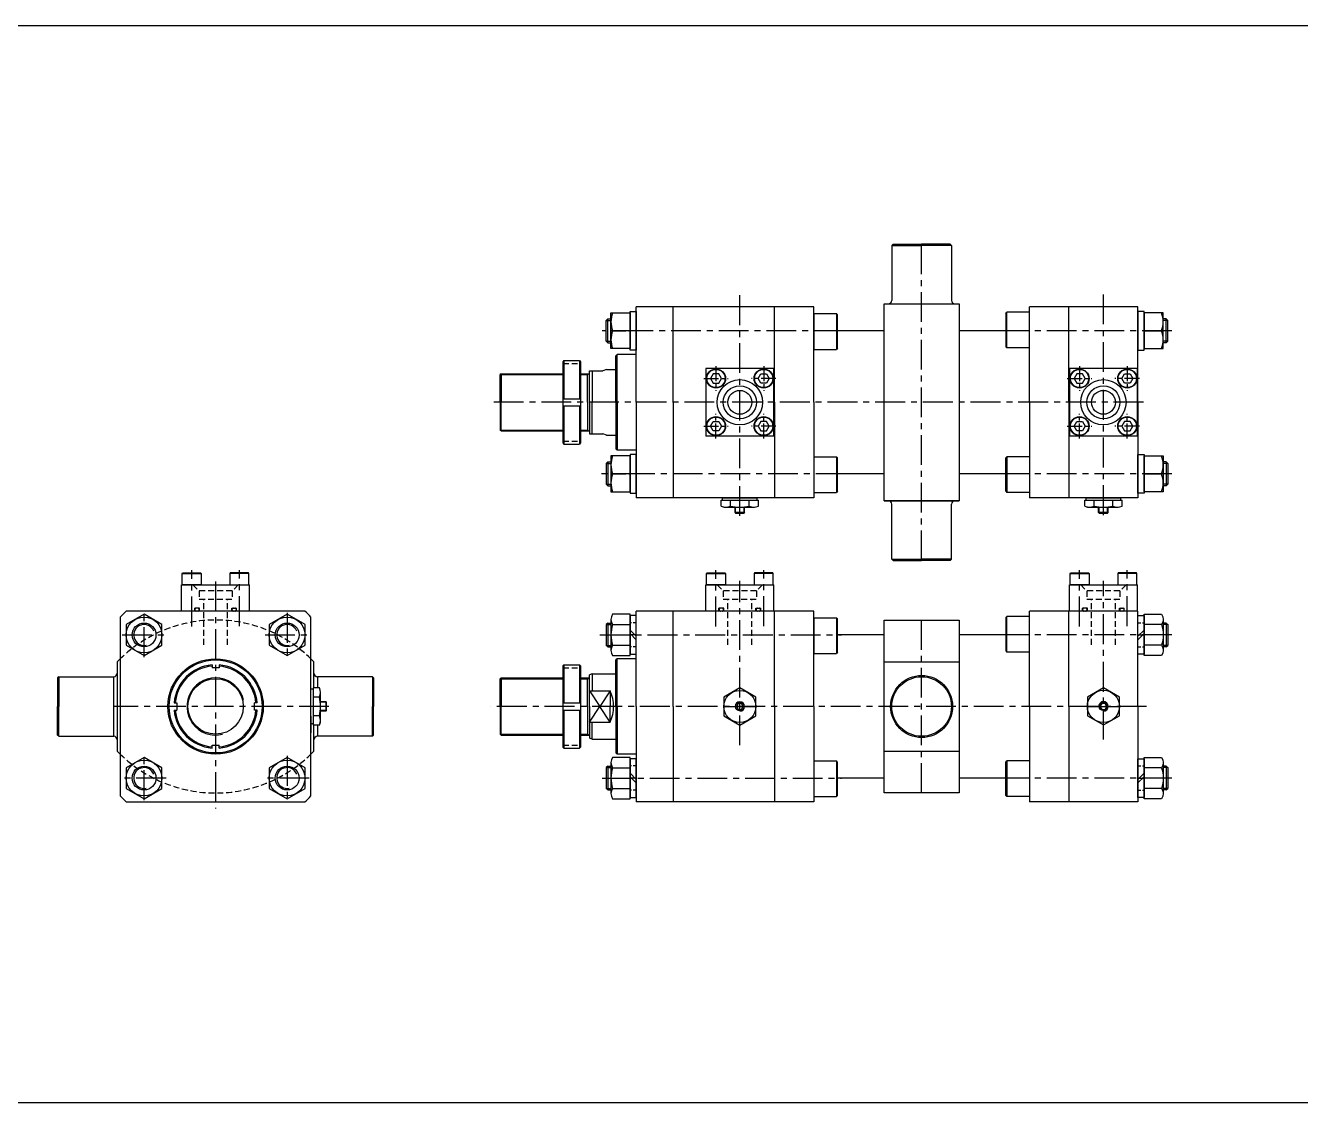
# Model space of a CAD drawing. Extents: x -819 to 9946, y 0 to 4813.
# Drawn here: x 3895 to 4964, y 2898 to 3801 of the extents above; entities that cross this region are included whole.
import ezdxf

# ---------------------------------------------------------------- set-up
doc = ezdxf.new("R2010")
doc.units = 0
doc.header["$LTSCALE"] = 10
doc.header["$MEASUREMENT"] = 0
for name, pattern in [('CENTER', [2, 1.25, -0.25, 0.25, -0.25]), ('CENTERX2', [4, 2.5, -0.5, 0.5, -0.5]), ('HIDDEN', [0.375, 0.25, -0.125]), ('HIDDENX2', [0.75, 0.5, -0.25])]:
    doc.linetypes.add(name, pattern=pattern)
doc.layers.get('0').update_dxf_attribs({"linetype": 'CONTINUOUS'})
doc.layers.get('DEFPOINTS').update_dxf_attribs({"linetype": 'CONTINUOUS'})
for name, color, linetype in [('BOM-UDEF', 3, 'CONTINUOUS'), ('CEN', 1, 'CENTERX2'), ('CENTER', 1, 'CENTER'), ('HID', 2, 'HIDDENX2'), ('HIDDEN', 2, 'HIDDEN'), ('ML', 7, 'CONTINUOUS')]:
    doc.layers.add(name, color=color, linetype=linetype)

msp = doc.modelspace()

# ---------------------------------------------------------------- linework, layer by layer
for p, q in [((0, 3801.37), (6326.829, 3801.37)), ((0, 2898.27), (6326.829, 2898.27))]:
    msp.add_line(p, q)
at = {"color": 7, "linetype": 'Continuous'}
for p, q in [((4478.263, 3398.376), (4478.263, 3403.394)), ((4478.263, 3403.394), (4484.601, 3403.394)), ((4479.263, 3403.394), (4479.263, 3405.394)), ((4479.263, 3405.394), (4508.44, 3405.394)), ((4484.601, 3403.394), (4509.44, 3403.394)), ((4486.057, 3398.376), (4486.057, 3403.394)), ((4501.646, 3398.376), (4501.646, 3403.394)), ((4508.44, 3403.394), (4508.44, 3405.394)), ((4509.44, 3398.376), (4509.44, 3403.394)), ((4783.263, 3398.376), (4783.263, 3403.394)), ((4783.263, 3403.394), (4789.601, 3403.394)), ((4784.263, 3403.394), (4784.263, 3405.394)), ((4784.263, 3405.394), (4813.44, 3405.394)), ((4789.601, 3403.394), (4814.44, 3403.394)), ((4791.057, 3398.376), (4791.057, 3403.394)), ((4806.646, 3398.376), (4806.646, 3403.394)), ((4813.44, 3403.394), (4813.44, 3405.394)), ((4814.44, 3398.376), (4814.44, 3403.394)), ((4481.438, 3397.394), (4506.264, 3397.394)), ((4489.851, 3397.649), (4489.851, 3397.651)), ((4489.851, 3392.894), (4489.851, 3397.394)), ((4489.851, 3392.894), (4490.351, 3392.394)), ((4497.851, 3392.894), (4489.851, 3392.894)), ((4490.351, 3392.394), (4497.351, 3392.394)), ((4497.851, 3392.894), (4497.351, 3392.394)), ((4497.851, 3392.894), (4497.851, 3397.394)), ((4786.438, 3397.394), (4811.264, 3397.394)), ((4794.851, 3397.649), (4794.851, 3397.651)), ((4794.851, 3392.894), (4794.851, 3397.394)), ((4794.851, 3392.894), (4795.351, 3392.394)), ((4802.851, 3392.894), (4794.851, 3392.894)), ((4795.351, 3392.394), (4802.351, 3392.394)), ((4802.851, 3392.894), (4802.351, 3392.394)), ((4802.851, 3392.894), (4802.851, 3397.394)), ((4134.102, 3215.749), (4134.102, 3244.926)), ((4136.102, 3244.926), (4134.102, 3244.926)), ((4141.12, 3245.926), (4136.102, 3245.926)), ((4136.102, 3221.087), (4136.102, 3245.926)), ((4142.102, 3217.924), (4142.102, 3242.75)), ((4141.12, 3238.132), (4136.102, 3238.132)), ((4146.602, 3234.337), (4142.102, 3234.337)), ((4146.602, 3234.337), (4147.102, 3233.837)), ((4146.602, 3234.337), (4146.602, 3226.337)), ((4147.102, 3226.837), (4147.102, 3233.837)), ((4141.12, 3222.543), (4136.102, 3222.543)), ((4136.102, 3214.749), (4136.102, 3221.087)), ((4141.847, 3226.337), (4141.845, 3226.337)), ((4146.602, 3226.337), (4142.102, 3226.337)), ((4146.602, 3226.337), (4147.102, 3226.837)), ((4136.102, 3215.749), (4134.102, 3215.749)), ((4141.12, 3214.749), (4136.102, 3214.749))]:
    msp.add_line(p, q, dxfattribs=at)
at = {"color": 1, "linetype": 'CENTER', "ltscale": 5}
for p, q in [((4480.351, 3230.337), (4507.351, 3230.337)), ((4785.351, 3230.417), (4812.351, 3230.417))]:
    msp.add_line(p, q, dxfattribs=at)
at = {"color": 7, "linetype": 'Continuous'}
for points in [[(4480.351, 3222.543), (4493.851, 3214.749), (4507.351, 3222.543), (4507.351, 3238.132), (4493.851, 3245.926), (4480.351, 3238.132)], [(4785.351, 3222.623), (4798.851, 3214.829), (4812.351, 3222.623), (4812.351, 3238.211), (4798.851, 3246.005), (4785.351, 3238.211)], [(4492.408, 3232.837), (4490.965, 3230.337), (4492.408, 3227.837), (4495.295, 3227.837), (4496.738, 3230.337), (4495.295, 3232.837)], [(4797.408, 3232.917), (4795.965, 3230.417), (4797.408, 3227.917), (4800.295, 3227.917), (4801.738, 3230.417), (4800.295, 3232.917)]]:
    msp.add_lwpolyline(points, close=True, dxfattribs=at)
for centre, radius in [((4493.851, 3230.337), 13.5), ((4798.851, 3230.417), 13.5), ((4493.851, 3230.337), 3.5), ((4798.851, 3230.417), 3.5)]:
    msp.add_circle(centre, radius, dxfattribs=at)
for centre, radius, start, end in [((4481.438, 3403.017), 5.623, 235.615753, 270), ((4482.16, 3405.614), 8.22, 241.700645, 298.299355), ((4493.844, 3428.741), 31.347, 255.617183, 270.014071), ((4493.859, 3428.741), 31.347, 269.985929, 284.382817), ((4505.543, 3405.614), 8.22, 241.700645, 298.299355), ((4786.438, 3403.017), 5.623, 235.615753, 270), ((4787.16, 3405.614), 8.22, 241.700645, 298.299355), ((4798.844, 3428.741), 31.347, 255.617183, 270.014071), ((4798.859, 3428.741), 31.347, 269.985929, 284.382817), ((4810.543, 3405.614), 8.22, 241.700645, 298.299355), ((4133.882, 3242.029), 8.22, 331.700645, 28.299355), ((4110.755, 3230.345), 31.347, 359.985929, 14.382817), ((4110.755, 3230.33), 31.347, 345.617183, 0.014071), ((4133.882, 3218.646), 8.22, 331.700645, 28.299355), ((4136.479, 3217.924), 5.623, 325.615753, 0)]:
    msp.add_arc(centre, radius, start, end, dxfattribs=at)
at = {"layer": 'BOM-UDEF', "color": 0}
for p, q in [((4614.851, 3567.894), (4677.851, 3567.894)), ((4614.851, 3402.894), (4614.851, 3567.894)), ((4677.851, 3567.894), (4677.851, 3402.894)), ((4677.851, 3402.894), (4614.851, 3402.894)), ((4614.851, 3402.894), (4677.851, 3402.894)), ((4614.851, 3302.837), (4677.851, 3302.837)), ((4614.851, 3157.837), (4614.851, 3302.837)), ((4677.851, 3302.837), (4677.851, 3157.837)), ((3971.602, 3267.837), (3974.102, 3270.345)), ((4136.602, 3267.837), (4134.102, 3270.345)), ((4614.851, 3267.837), (4677.851, 3267.837)), ((3968.602, 3205.337), (3968.602, 3255.337)), ((4139.602, 3255.337), (4139.602, 3245.926)), ((4139.602, 3214.749), (4139.602, 3205.337)), ((3974.102, 3190.329), (3971.602, 3192.837)), ((4136.602, 3192.837), (4134.102, 3190.329)), ((4614.851, 3192.837), (4677.851, 3192.837)), ((4677.851, 3157.837), (4614.851, 3157.837))]:
    msp.add_line(p, q, dxfattribs=at)
for radius in [26, 25]:
    msp.add_circle((4646.351, 3230.337), radius, dxfattribs=at)
at = {"layer": 'CEN'}
for p, q in [((4646.351, 3352.894), (4646.351, 3617.894)), ((4493.851, 3390.113), (4493.851, 3576.951)), ((4798.851, 3390.841), (4798.851, 3576.951)), ((4581.164, 3545.394), (4378.474, 3545.394)), ((4856.279, 3545.394), (4708.104, 3545.394)), ((4832.438, 3485.394), (4286.177, 3485.394)), ((4582.6, 3425.394), (4377.797, 3425.394)), ((4856.279, 3425.394), (4708.104, 3425.394)), ((4034.102, 3297.513), (4034.102, 3344.603)), ((4074.102, 3297.78), (4074.102, 3344.603)), ((4473.851, 3297.513), (4473.851, 3344.603)), ((4513.851, 3297.78), (4513.851, 3344.603)), ((4778.851, 3297.513), (4778.851, 3344.603)), ((4818.851, 3297.78), (4818.851, 3344.603)), ((4054.102, 3335.246), (4054.102, 3144.748)), ((4493.851, 3197.847), (4493.851, 3335.607)), ((4798.851, 3202.735), (4798.851, 3335.607)), ((3994.102, 3271.833), (3994.102, 3308.842)), ((4114.102, 3308.842), (4114.102, 3271.833)), ((4646.351, 3157.837), (4646.351, 3302.837)), ((3975.598, 3290.337), (4012.606, 3290.337)), ((4095.598, 3290.337), (4132.606, 3290.337)), ((4376.497, 3290.337), (4579.042, 3290.337)), ((4856.279, 3290.337), (4708.104, 3290.337)), ((4149.166, 3230.337), (3968.512, 3230.337)), ((4835.104, 3230.337), (4284.914, 3230.337)), ((4798.851, 3230.337), (4798.851, 3230.417)), ((4798.851, 3230.337), (4798.851, 3230.258)), ((3994.102, 3151.833), (3994.102, 3188.842)), ((4114.102, 3188.842), (4114.102, 3151.833)), ((4012.606, 3170.337), (3975.598, 3170.337)), ((4132.606, 3170.337), (4095.598, 3170.337)), ((4378.271, 3170.337), (4579.042, 3170.337)), ((4856.279, 3170.337), (4708.104, 3170.337))]:
    msp.add_line(p, q, dxfattribs=at)
at = {"layer": 'CENTER'}
for p, q in [((4385.661, 3545.394), (4401.841, 3545.394)), ((4849.041, 3545.394), (4832.861, 3545.394)), ((4473.851, 3515.706), (4473.851, 3495.082)), ((4513.851, 3515.706), (4513.851, 3495.082)), ((4778.851, 3515.706), (4778.851, 3495.082)), ((4818.851, 3515.706), (4818.851, 3495.082)), ((4463.54, 3505.394), (4484.163, 3505.394)), ((4524.163, 3505.394), (4503.54, 3505.394)), ((4768.54, 3505.394), (4789.163, 3505.394)), ((4829.163, 3505.394), (4808.54, 3505.394)), ((4463.54, 3465.394), (4484.163, 3465.394)), ((4473.851, 3455.082), (4473.851, 3475.706)), ((4524.163, 3465.394), (4503.54, 3465.394)), ((4513.851, 3455.082), (4513.851, 3475.706)), ((4768.54, 3465.394), (4789.163, 3465.394)), ((4778.851, 3455.082), (4778.851, 3475.706)), ((4829.163, 3465.394), (4808.54, 3465.394)), ((4818.851, 3455.082), (4818.851, 3475.706)), ((4385.661, 3425.394), (4401.841, 3425.394)), ((4849.041, 3425.394), (4832.861, 3425.394)), ((4385.661, 3290.337), (4401.841, 3290.337)), ((4406.941, 3290.337), (4401.661, 3290.337)), ((4827.761, 3290.337), (4833.041, 3290.337)), ((4849.041, 3290.337), (4832.861, 3290.337)), ((4385.661, 3170.337), (4401.841, 3170.337)), ((4406.941, 3170.337), (4401.661, 3170.337)), ((4827.761, 3170.337), (4833.041, 3170.337)), ((4849.041, 3170.337), (4832.861, 3170.337))]:
    msp.add_line(p, q, dxfattribs=at)
at = {"layer": 'DEFPOINTS', "color": 0, "linetype": 'ByBlock'}
for p in [(4385.751, 3277.837), (4367.851, 3203.837), (4385.767, 3182.837)]:
    msp.add_point(p, dxfattribs=at)
at = {"layer": 'HID'}
for p, q in [((4345.318, 3517.894), (4360.318, 3517.894)), ((4345.318, 3452.894), (4360.318, 3452.894)), ((4035.102, 3332.337), (4040.252, 3327.187)), ((4067.952, 3327.187), (4040.252, 3327.187)), ((4040.252, 3327.187), (4040.252, 3320.337)), ((4073.102, 3332.337), (4067.952, 3327.187)), ((4067.952, 3327.187), (4067.952, 3320.337)), ((4474.851, 3332.337), (4480.001, 3327.187)), ((4507.701, 3327.187), (4480.001, 3327.187)), ((4480.001, 3327.187), (4480.001, 3320.337)), ((4512.851, 3332.337), (4507.701, 3327.187)), ((4507.701, 3327.187), (4507.701, 3320.337)), ((4779.851, 3332.337), (4785.001, 3327.187)), ((4812.701, 3327.187), (4785.001, 3327.187)), ((4785.001, 3327.187), (4785.001, 3320.337)), ((4817.851, 3332.337), (4812.701, 3327.187)), ((4812.701, 3327.187), (4812.701, 3320.337)), ((4040.252, 3320.337), (4067.952, 3320.337)), ((4044.102, 3282.004), (4044.102, 3320.337)), ((4064.102, 3282.004), (4064.102, 3320.337)), ((4480.001, 3320.337), (4507.701, 3320.337)), ((4483.851, 3282.004), (4483.851, 3320.337)), ((4503.851, 3282.004), (4503.851, 3320.337)), ((4785.001, 3320.337), (4812.701, 3320.337)), ((4788.851, 3282.004), (4788.851, 3320.337)), ((4808.851, 3282.004), (4808.851, 3320.337)), ((4036.602, 3310.337), (4036.602, 3312.737)), ((4040.602, 3312.737), (4036.602, 3312.737)), ((4040.602, 3310.337), (4040.602, 3312.737)), ((4067.602, 3310.337), (4067.602, 3312.737)), ((4067.602, 3312.737), (4071.602, 3312.737)), ((4071.602, 3310.337), (4071.602, 3312.737)), ((4476.351, 3310.337), (4476.351, 3312.737)), ((4480.351, 3312.737), (4476.351, 3312.737)), ((4480.351, 3310.337), (4480.351, 3312.737)), ((4507.351, 3310.337), (4507.351, 3312.737)), ((4507.351, 3312.737), (4511.351, 3312.737)), ((4511.351, 3310.337), (4511.351, 3312.737)), ((4781.351, 3310.337), (4781.351, 3312.737)), ((4785.351, 3312.737), (4781.351, 3312.737)), ((4785.351, 3310.337), (4785.351, 3312.737)), ((4812.351, 3310.337), (4812.351, 3312.737)), ((4812.351, 3312.737), (4816.351, 3312.737)), ((4816.351, 3310.337), (4816.351, 3312.737)), ((4345.318, 3262.837), (4360.318, 3262.837)), ((4345.318, 3197.837), (4360.318, 3197.837))]:
    msp.add_line(p, q, dxfattribs=at)
for centre, radius, start, end in [((4037.832, 3311.537), 1.2, 90, 270), ((4039.173, 3311.537), 1.2, 270, 90), ((4069.031, 3311.537), 1.2, 90, 270), ((4070.371, 3311.537), 1.2, 270, 90), ((4477.582, 3311.537), 1.2, 90, 270), ((4478.922, 3311.537), 1.2, 270, 90), ((4508.781, 3311.537), 1.2, 90, 270), ((4510.121, 3311.537), 1.2, 270, 90), ((4782.582, 3311.537), 1.2, 90, 270), ((4783.922, 3311.537), 1.2, 270, 90), ((4813.781, 3311.537), 1.2, 90, 270), ((4815.121, 3311.537), 1.2, 270, 90), ((4054.102, 3188.105), 114.732, 45.791115, 134.208885), ((4054.102, 3272.569), 114.732, 225.791115, 314.208885)]:
    msp.add_arc(centre, radius, start, end, dxfattribs=at)
at = {"layer": 'HIDDEN'}
for p, q in [((4406.851, 3300.437), (4401.751, 3300.437)), ((4827.851, 3300.437), (4832.951, 3300.437)), ((4406.851, 3280.237), (4401.751, 3280.237)), ((4827.851, 3280.237), (4832.951, 3280.237)), ((4406.851, 3180.437), (4401.751, 3180.437)), ((4827.851, 3180.437), (4832.951, 3180.437)), ((4406.851, 3160.237), (4401.751, 3160.237)), ((4827.851, 3160.237), (4832.951, 3160.237))]:
    msp.add_line(p, q, dxfattribs=at)
at = {"layer": 'ML'}
for p, q in [((4621.351, 3616.894), (4622.351, 3617.894)), ((4621.351, 3616.894), (4621.351, 3570.894)), ((4621.351, 3616.894), (4646.351, 3616.894)), ((4622.351, 3617.894), (4646.351, 3617.894)), ((4670.351, 3617.894), (4646.351, 3617.894)), ((4671.351, 3616.894), (4646.351, 3616.894)), ((4671.351, 3616.894), (4670.351, 3617.894)), ((4671.351, 3616.894), (4671.351, 3570.894)), ((4401.751, 3529.194), (4401.751, 3561.594)), ((4401.751, 3561.594), (4406.851, 3561.594)), ((4406.851, 3485.394), (4406.851, 3565.394)), ((4555.851, 3565.394), (4406.851, 3565.394)), ((4406.851, 3561.594), (4406.851, 3529.194)), ((4437.851, 3485.394), (4437.851, 3565.394)), ((4522.851, 3485.394), (4522.851, 3565.394)), ((4555.851, 3485.394), (4555.851, 3565.394)), ((4736.851, 3485.394), (4736.851, 3565.394)), ((4827.851, 3565.394), (4736.851, 3565.394)), ((4827.851, 3565.394), (4736.851, 3565.394)), ((4769.851, 3485.394), (4769.851, 3565.394)), ((4827.851, 3485.394), (4827.851, 3565.394)), ((4827.851, 3561.594), (4827.851, 3529.194)), ((4832.951, 3561.594), (4827.851, 3561.594)), ((4832.951, 3529.194), (4832.951, 3561.594)), ((4383.101, 3555.394), (4381.851, 3554.144)), ((4381.851, 3536.644), (4381.851, 3554.144)), ((4383.101, 3555.394), (4385.751, 3555.394)), ((4383.101, 3535.394), (4383.101, 3555.394)), ((4385.751, 3530.394), (4385.751, 3560.394)), ((4385.751, 3560.394), (4401.751, 3560.394)), ((4401.751, 3560.394), (4401.751, 3530.394)), ((4555.851, 3559.812), (4555.851, 3529.812)), ((4555.851, 3559.812), (4574.851, 3559.812)), ((4574.851, 3559.812), (4574.851, 3529.812)), ((4575.851, 3558.812), (4574.851, 3559.812)), ((4575.851, 3530.812), (4575.851, 3558.812)), ((4716.851, 3559.976), (4717.851, 3560.976)), ((4716.851, 3559.976), (4716.851, 3531.976)), ((4736.851, 3560.976), (4717.851, 3560.976)), ((4717.851, 3530.976), (4717.851, 3560.976)), ((4832.951, 3560.394), (4832.951, 3530.394)), ((4848.951, 3560.394), (4832.951, 3560.394)), ((4848.951, 3530.394), (4848.951, 3560.394)), ((4851.601, 3555.394), (4848.951, 3555.394)), ((4851.601, 3535.394), (4851.601, 3555.394)), ((4851.601, 3555.394), (4852.851, 3554.144)), ((4852.851, 3536.644), (4852.851, 3554.144)), ((4401.751, 3545.394), (4387.091, 3545.394)), ((4614.851, 3545.394), (4575.851, 3545.394)), ((4716.851, 3545.394), (4677.851, 3545.394)), ((4832.951, 3545.394), (4847.612, 3545.394)), ((4383.101, 3535.394), (4381.851, 3536.644)), ((4383.101, 3535.394), (4385.751, 3535.394)), ((4401.751, 3530.394), (4385.751, 3530.394)), ((4555.851, 3529.812), (4574.851, 3529.812)), ((4575.851, 3530.812), (4574.851, 3529.812)), ((4716.851, 3531.976), (4717.851, 3530.976)), ((4736.851, 3530.976), (4717.851, 3530.976)), ((4832.951, 3530.394), (4848.951, 3530.394)), ((4851.601, 3535.394), (4848.951, 3535.394)), ((4851.601, 3535.394), (4852.851, 3536.644)), ((4346.318, 3520.394), (4345.318, 3519.394)), ((4345.318, 3519.394), (4345.318, 3451.394)), ((4346.318, 3520.394), (4346.318, 3488.394)), ((4346.318, 3520.394), (4359.318, 3520.394)), ((4359.318, 3520.394), (4359.318, 3488.394)), ((4359.318, 3520.394), (4360.318, 3519.394)), ((4360.318, 3519.394), (4360.318, 3451.394)), ((4390.851, 3525.394), (4389.851, 3524.394)), ((4389.851, 3485.394), (4389.851, 3524.394)), ((4389.851, 3485.394), (4389.851, 3524.394)), ((4390.851, 3485.394), (4390.851, 3525.394)), ((4406.851, 3525.394), (4390.851, 3525.394)), ((4390.851, 3485.394), (4390.851, 3525.394)), ((4406.851, 3529.194), (4401.751, 3529.194)), ((4827.851, 3529.194), (4832.951, 3529.194)), ((4293.601, 3509.394), (4292.851, 3508.644)), ((4292.851, 3485.394), (4292.851, 3508.644)), ((4293.601, 3509.394), (4293.601, 3485.394)), ((4293.601, 3509.394), (4345.318, 3509.394)), ((4360.318, 3509.394), (4367.851, 3509.394)), ((4366.163, 3485.394), (4366.163, 3509.394)), ((4367.851, 3485.394), (4367.851, 3511.894)), ((4367.851, 3511.894), (4378.953, 3511.894)), ((4369.851, 3511.894), (4369.851, 3485.394)), ((4381.955, 3512.894), (4378.953, 3511.894)), ((4381.955, 3512.894), (4389.851, 3512.894)), ((4522.351, 3513.894), (4465.351, 3513.894)), ((4465.351, 3513.894), (4465.351, 3456.894)), ((4522.351, 3456.894), (4522.351, 3513.894)), ((4827.351, 3513.894), (4770.351, 3513.894)), ((4770.351, 3513.894), (4770.351, 3456.894)), ((4827.351, 3456.894), (4827.351, 3513.894)), ((4345.318, 3488.394), (4360.318, 3488.394)), ((4292.851, 3485.394), (4292.851, 3462.144)), ((4293.601, 3461.394), (4293.601, 3485.394)), ((4345.318, 3482.394), (4360.318, 3482.394)), ((4346.318, 3482.394), (4346.318, 3450.394)), ((4359.318, 3482.394), (4359.318, 3450.394)), ((4366.163, 3485.394), (4366.163, 3461.394)), ((4367.851, 3485.394), (4367.851, 3458.894)), ((4369.851, 3458.894), (4369.851, 3485.394)), ((4389.851, 3485.394), (4389.851, 3446.394)), ((4389.851, 3485.394), (4389.851, 3446.394)), ((4390.851, 3485.394), (4390.851, 3445.394)), ((4390.851, 3485.394), (4390.851, 3445.394)), ((4406.851, 3485.394), (4406.851, 3405.394)), ((4437.851, 3485.394), (4437.851, 3405.394)), ((4522.851, 3485.394), (4522.851, 3405.394)), ((4555.851, 3485.394), (4555.851, 3405.394)), ((4736.851, 3485.394), (4736.851, 3405.394)), ((4769.851, 3485.394), (4769.851, 3405.394)), ((4827.851, 3485.394), (4827.851, 3405.394)), ((4293.601, 3461.394), (4292.851, 3462.144)), ((4293.601, 3461.394), (4345.318, 3461.394)), ((4360.318, 3461.394), (4367.851, 3461.394)), ((4367.851, 3458.894), (4378.953, 3458.894)), ((4381.955, 3457.894), (4378.953, 3458.894)), ((4381.955, 3457.894), (4389.851, 3457.894)), ((4381.955, 3457.894), (4389.851, 3457.894)), ((4522.351, 3456.894), (4465.351, 3456.894)), ((4827.351, 3456.894), (4770.351, 3456.894)), ((4345.318, 3451.394), (4346.318, 3450.394)), ((4346.318, 3450.394), (4359.318, 3450.394)), ((4360.318, 3451.394), (4359.318, 3450.394)), ((4390.851, 3445.394), (4389.851, 3446.394)), ((4406.851, 3445.394), (4390.851, 3445.394)), ((4383.101, 3435.394), (4381.851, 3434.144)), ((4381.851, 3434.144), (4381.851, 3416.644)), ((4383.101, 3435.394), (4385.751, 3435.394)), ((4383.101, 3435.394), (4383.101, 3415.394)), ((4385.751, 3440.394), (4385.751, 3410.394)), ((4401.751, 3440.394), (4385.751, 3440.394)), ((4401.751, 3441.594), (4401.751, 3409.194)), ((4406.851, 3441.594), (4401.751, 3441.594)), ((4401.751, 3410.394), (4401.751, 3440.394)), ((4406.851, 3409.194), (4406.851, 3441.594)), ((4555.851, 3439.812), (4555.851, 3409.812)), ((4555.851, 3439.812), (4574.851, 3439.812)), ((4574.851, 3439.812), (4574.851, 3409.812)), ((4575.851, 3438.812), (4574.851, 3439.812)), ((4575.851, 3410.812), (4575.851, 3438.812)), ((4716.851, 3438.812), (4717.851, 3439.812)), ((4716.851, 3410.812), (4716.851, 3438.812)), ((4736.851, 3439.812), (4717.851, 3439.812)), ((4717.851, 3439.812), (4717.851, 3409.812)), ((4827.851, 3441.594), (4832.951, 3441.594)), ((4827.851, 3409.194), (4827.851, 3441.594)), ((4832.951, 3441.594), (4832.951, 3409.194)), ((4832.951, 3440.394), (4848.951, 3440.394)), ((4832.951, 3410.394), (4832.951, 3440.394)), ((4848.951, 3440.394), (4848.951, 3410.394)), ((4851.601, 3435.394), (4848.951, 3435.394)), ((4851.601, 3435.394), (4852.851, 3434.144)), ((4851.601, 3435.394), (4851.601, 3415.394)), ((4852.851, 3434.144), (4852.851, 3416.644)), ((4401.751, 3425.394), (4387.091, 3425.394)), ((4614.851, 3425.394), (4575.851, 3425.394)), ((4716.851, 3425.394), (4677.851, 3425.394)), ((4832.951, 3425.394), (4847.612, 3425.394)), ((4383.101, 3415.394), (4381.851, 3416.644)), ((4383.101, 3415.394), (4385.751, 3415.394)), ((4851.601, 3415.394), (4848.951, 3415.394)), ((4851.601, 3415.394), (4852.851, 3416.644)), ((4385.751, 3410.394), (4401.751, 3410.394)), ((4401.751, 3409.194), (4406.851, 3409.194)), ((4555.851, 3405.394), (4406.851, 3405.394)), ((4555.851, 3409.812), (4574.851, 3409.812)), ((4575.851, 3410.812), (4574.851, 3409.812)), ((4716.851, 3410.812), (4717.851, 3409.812)), ((4736.851, 3409.812), (4717.851, 3409.812)), ((4827.851, 3405.394), (4736.851, 3405.394)), ((4832.951, 3409.194), (4827.851, 3409.194)), ((4848.951, 3410.394), (4832.951, 3410.394)), ((4621.351, 3353.894), (4621.351, 3399.894)), ((4671.351, 3353.894), (4671.351, 3399.894)), ((4621.351, 3353.894), (4622.351, 3352.894)), ((4621.351, 3353.894), (4646.351, 3353.894)), ((4622.351, 3352.894), (4646.351, 3352.894)), ((4671.351, 3353.894), (4646.351, 3353.894)), ((4670.351, 3352.894), (4646.351, 3352.894)), ((4671.351, 3353.894), (4670.351, 3352.894)), ((4026.102, 3341.737), (4026.448, 3342.337)), ((4026.102, 3341.737), (4042.102, 3341.737)), ((4026.102, 3332.337), (4026.102, 3341.737)), ((4026.448, 3342.337), (4041.756, 3342.337)), ((4041.756, 3342.337), (4042.102, 3341.737)), ((4042.102, 3341.737), (4042.102, 3332.337)), ((4066.448, 3342.337), (4066.102, 3341.737)), ((4082.102, 3341.737), (4066.102, 3341.737)), ((4066.102, 3341.737), (4066.102, 3332.337)), ((4081.756, 3342.337), (4066.448, 3342.337)), ((4082.102, 3341.737), (4081.756, 3342.337)), ((4082.102, 3332.337), (4082.102, 3341.737)), ((4465.851, 3341.737), (4466.198, 3342.337)), ((4465.851, 3341.737), (4481.851, 3341.737)), ((4465.851, 3332.337), (4465.851, 3341.737)), ((4466.198, 3342.337), (4481.505, 3342.337)), ((4481.505, 3342.337), (4481.851, 3341.737)), ((4481.851, 3341.737), (4481.851, 3332.337)), ((4506.198, 3342.337), (4505.851, 3341.737)), ((4521.851, 3341.737), (4505.851, 3341.737)), ((4505.851, 3341.737), (4505.851, 3332.337)), ((4521.505, 3342.337), (4506.198, 3342.337)), ((4521.851, 3341.737), (4521.505, 3342.337)), ((4521.851, 3332.337), (4521.851, 3341.737)), ((4770.851, 3341.737), (4771.198, 3342.337)), ((4770.851, 3341.737), (4786.851, 3341.737)), ((4770.851, 3332.337), (4770.851, 3341.737)), ((4771.198, 3342.337), (4786.505, 3342.337)), ((4786.505, 3342.337), (4786.851, 3341.737)), ((4786.851, 3341.737), (4786.851, 3332.337)), ((4811.198, 3342.337), (4810.851, 3341.737)), ((4826.851, 3341.737), (4810.851, 3341.737)), ((4810.851, 3341.737), (4810.851, 3332.337)), ((4826.505, 3342.337), (4811.198, 3342.337)), ((4826.851, 3341.737), (4826.505, 3342.337)), ((4826.851, 3332.337), (4826.851, 3341.737)), ((4025.602, 3332.337), (4082.602, 3332.337)), ((4025.602, 3310.337), (4025.602, 3332.337)), ((4042.102, 3332.337), (4026.102, 3332.337)), ((4082.602, 3310.337), (4082.602, 3332.337)), ((4465.351, 3332.337), (4522.351, 3332.337)), ((4465.351, 3310.337), (4465.351, 3332.337)), ((4481.851, 3332.337), (4465.851, 3332.337)), ((4522.351, 3310.337), (4522.351, 3332.337)), ((4770.351, 3332.337), (4827.351, 3332.337)), ((4770.351, 3310.337), (4770.351, 3332.337)), ((4786.851, 3332.337), (4770.851, 3332.337)), ((4827.351, 3310.337), (4827.351, 3332.337)), ((3974.102, 3305.306), (3974.102, 3155.369)), ((4129.071, 3310.337), (3979.133, 3310.337)), ((4134.102, 3155.369), (4134.102, 3305.306)), ((4406.851, 3230.337), (4406.851, 3310.337)), ((4555.851, 3310.337), (4406.851, 3310.337)), ((4437.851, 3230.337), (4437.851, 3310.337)), ((4522.851, 3230.337), (4522.851, 3310.337)), ((4555.851, 3230.337), (4555.851, 3310.337)), ((4716.851, 3304.919), (4717.851, 3305.919)), ((4716.851, 3304.919), (4716.851, 3276.919)), ((4736.851, 3305.919), (4717.851, 3305.919)), ((4717.851, 3275.919), (4717.851, 3305.919)), ((4827.851, 3310.337), (4736.851, 3310.337)), ((4736.851, 3230.337), (4736.851, 3310.337)), ((4827.851, 3310.337), (4736.851, 3310.337)), ((4769.851, 3230.337), (4769.851, 3310.337)), ((4827.851, 3230.337), (4827.851, 3310.337)), ((4383.101, 3300.337), (4381.851, 3299.087)), ((4381.851, 3299.087), (4381.851, 3281.587)), ((4383.101, 3300.337), (4383.101, 3280.337)), ((4383.101, 3300.337), (4385.751, 3300.337)), ((4385.751, 3303.328), (4385.751, 3277.347)), ((4387.091, 3298.998), (4401.751, 3298.998)), ((4406.851, 3289.23), (4401.751, 3294.33)), ((4555.851, 3304.755), (4574.851, 3304.755)), ((4555.851, 3304.755), (4555.851, 3274.755)), ((4574.851, 3304.755), (4574.851, 3274.755)), ((4575.851, 3303.755), (4574.851, 3304.755)), ((4575.851, 3275.755), (4575.851, 3303.755)), ((4827.851, 3289.23), (4832.951, 3294.33)), ((4847.612, 3298.998), (4832.951, 3298.998)), ((4848.951, 3303.328), (4848.951, 3277.347)), ((4851.601, 3300.337), (4848.951, 3300.337)), ((4851.601, 3300.337), (4851.601, 3280.337)), ((4851.601, 3300.337), (4852.851, 3299.087)), ((4852.851, 3299.087), (4852.851, 3281.587)), ((4406.851, 3286.345), (4401.751, 3291.445)), ((4614.851, 3290.337), (4575.851, 3290.337)), ((4716.851, 3290.337), (4677.851, 3290.337)), ((4827.851, 3286.345), (4832.951, 3291.445)), ((4383.101, 3280.337), (4381.851, 3281.587)), ((4383.101, 3280.337), (4385.751, 3280.337)), ((4387.091, 3281.677), (4401.751, 3281.677)), ((4555.851, 3274.755), (4574.851, 3274.755)), ((4575.851, 3275.755), (4574.851, 3274.755)), ((4716.851, 3276.919), (4717.851, 3275.919)), ((4736.851, 3275.919), (4717.851, 3275.919)), ((4847.612, 3281.677), (4832.951, 3281.677)), ((4851.601, 3280.337), (4848.951, 3280.337)), ((4851.601, 3280.337), (4852.851, 3281.587)), ((3971.602, 3267.837), (3971.602, 3192.837)), ((4051.102, 3265.208), (4051.102, 3262.837)), ((4057.102, 3262.837), (4051.102, 3262.837)), ((4057.102, 3265.208), (4057.102, 3262.837)), ((4136.602, 3245.926), (4136.602, 3267.837)), ((4346.318, 3265.337), (4345.318, 3264.337)), ((4345.318, 3264.337), (4345.318, 3196.337)), ((4346.318, 3265.337), (4359.318, 3265.337)), ((4346.318, 3265.337), (4346.318, 3233.337)), ((4359.318, 3265.337), (4360.318, 3264.337)), ((4359.318, 3265.337), (4359.318, 3233.337)), ((4360.318, 3264.337), (4360.318, 3196.337)), ((4390.851, 3270.337), (4389.851, 3269.337)), ((4389.851, 3230.337), (4389.851, 3269.337)), ((4406.851, 3270.337), (4390.851, 3270.337)), ((4390.851, 3230.337), (4390.851, 3270.337)), ((3922.602, 3255.337), (3921.602, 3254.337)), ((3921.602, 3254.337), (3921.602, 3230.337)), ((3922.602, 3255.337), (3968.602, 3255.337)), ((3922.602, 3255.337), (3922.602, 3230.337)), ((4185.602, 3255.337), (4139.602, 3255.337)), ((4185.602, 3255.337), (4186.602, 3254.337)), ((4185.602, 3255.337), (4185.602, 3230.337)), ((4186.602, 3254.337), (4186.602, 3230.337)), ((4293.601, 3254.337), (4292.851, 3253.587)), ((4292.851, 3230.337), (4292.851, 3253.587)), ((4293.601, 3254.337), (4345.318, 3254.337)), ((4293.601, 3254.337), (4293.601, 3230.337)), ((4360.318, 3254.337), (4367.851, 3254.337)), ((4366.163, 3230.337), (4366.163, 3254.337)), ((4369.851, 3257.837), (4367.851, 3256.837)), ((4367.851, 3230.337), (4367.851, 3256.837)), ((4369.851, 3257.837), (4369.851, 3243.465)), ((4369.851, 3257.837), (4389.851, 3257.837)), ((4367.851, 3243.465), (4384.953, 3243.465)), ((4384.953, 3243.465), (4384.953, 3230.337)), ((3921.602, 3206.337), (3921.602, 3230.337)), ((3922.602, 3205.337), (3922.602, 3230.337)), ((4019.231, 3233.337), (4021.602, 3233.337)), ((4021.602, 3233.337), (4021.602, 3227.337)), ((4088.973, 3233.337), (4086.602, 3233.337)), ((4086.602, 3227.337), (4086.602, 3233.337)), ((4185.602, 3205.337), (4185.602, 3230.337)), ((4186.602, 3206.337), (4186.602, 3230.337)), ((4292.851, 3230.337), (4292.851, 3207.087)), ((4293.601, 3206.337), (4293.601, 3230.337)), ((4345.318, 3233.337), (4360.318, 3233.337)), ((4366.163, 3230.337), (4366.163, 3206.337)), ((4367.851, 3230.337), (4367.851, 3203.837)), ((4384.953, 3217.21), (4384.953, 3230.337)), ((4389.851, 3230.337), (4389.851, 3191.337)), ((4390.851, 3230.337), (4390.851, 3190.337)), ((4406.851, 3230.337), (4406.851, 3150.337)), ((4437.851, 3230.337), (4437.851, 3150.337)), ((4522.851, 3230.337), (4522.851, 3150.337)), ((4555.851, 3230.337), (4555.851, 3150.337)), ((4736.851, 3230.337), (4736.851, 3150.337)), ((4769.851, 3230.337), (4769.851, 3150.337)), ((4827.851, 3230.337), (4827.851, 3150.337)), ((4019.231, 3227.337), (4021.602, 3227.337)), ((4088.973, 3227.337), (4086.602, 3227.337)), ((4134.104, 3222.288), (4134.1, 3208.337)), ((4345.318, 3227.337), (4360.318, 3227.337)), ((4346.318, 3227.337), (4346.318, 3195.337)), ((4359.318, 3227.337), (4359.318, 3195.337)), ((4136.602, 3192.837), (4136.602, 3214.749)), ((4367.851, 3217.21), (4384.953, 3217.21)), ((4369.851, 3202.837), (4369.851, 3217.21)), ((3922.602, 3205.337), (3921.602, 3206.337)), ((3922.602, 3205.337), (3968.602, 3205.337)), ((4185.602, 3205.337), (4139.602, 3205.337)), ((4185.602, 3205.337), (4186.602, 3206.337)), ((4293.601, 3206.337), (4292.851, 3207.087)), ((4293.601, 3206.337), (4345.318, 3206.337)), ((4360.318, 3206.337), (4367.851, 3206.337)), ((4369.851, 3202.837), (4367.851, 3203.837)), ((4369.851, 3202.837), (4389.851, 3202.837)), ((4051.102, 3195.466), (4051.102, 3197.837)), ((4051.102, 3197.837), (4057.102, 3197.837)), ((4057.102, 3195.466), (4057.102, 3197.837)), ((4345.318, 3196.337), (4346.318, 3195.337)), ((4346.318, 3195.337), (4359.318, 3195.337)), ((4360.318, 3196.337), (4359.318, 3195.337)), ((4390.851, 3190.337), (4389.851, 3191.337)), ((4406.851, 3190.337), (4390.851, 3190.337)), ((4383.101, 3180.337), (4381.851, 3179.087)), ((4381.851, 3179.087), (4381.851, 3161.587)), ((4383.101, 3180.337), (4385.751, 3180.337)), ((4383.101, 3180.337), (4383.101, 3160.337)), ((4385.751, 3183.328), (4385.751, 3157.347)), ((4387.091, 3178.998), (4401.751, 3178.998)), ((4555.851, 3184.755), (4555.851, 3154.755)), ((4555.851, 3184.755), (4574.851, 3184.755)), ((4574.851, 3184.755), (4574.851, 3154.755)), ((4575.851, 3183.755), (4574.851, 3184.755)), ((4575.851, 3155.755), (4575.851, 3183.755)), ((4716.851, 3183.755), (4717.851, 3184.755)), ((4716.851, 3155.755), (4716.851, 3183.755)), ((4736.851, 3184.755), (4717.851, 3184.755)), ((4717.851, 3184.755), (4717.851, 3154.755)), ((4847.612, 3178.998), (4832.951, 3178.998)), ((4848.951, 3183.328), (4848.951, 3157.347)), ((4851.601, 3180.337), (4848.951, 3180.337)), ((4851.601, 3180.337), (4851.601, 3160.337)), ((4851.601, 3180.337), (4852.851, 3179.087)), ((4852.851, 3179.087), (4852.851, 3161.587)), ((4406.851, 3169.23), (4401.751, 3174.33)), ((4406.851, 3166.345), (4401.751, 3171.445)), ((4614.851, 3170.337), (4575.851, 3170.337)), ((4716.851, 3170.337), (4677.851, 3170.337)), ((4827.851, 3169.23), (4832.951, 3174.33)), ((4827.851, 3166.345), (4832.951, 3171.445)), ((4383.101, 3160.337), (4381.851, 3161.587)), ((4383.101, 3160.337), (4385.751, 3160.337)), ((4387.091, 3161.677), (4401.751, 3161.677)), ((4575.851, 3155.755), (4574.851, 3154.755)), ((4716.851, 3155.755), (4717.851, 3154.755)), ((4847.612, 3161.677), (4832.951, 3161.677)), ((4851.601, 3160.337), (4848.951, 3160.337)), ((4851.601, 3160.337), (4852.851, 3161.587)), ((3979.133, 3150.337), (4129.071, 3150.337)), ((4555.851, 3150.337), (4406.851, 3150.337)), ((4555.851, 3154.755), (4574.851, 3154.755)), ((4736.851, 3154.755), (4717.851, 3154.755)), ((4827.851, 3150.337), (4736.851, 3150.337))]:
    msp.add_line(p, q, dxfattribs=at)
at = {"layer": 'ML', "color": 2}
for p, q in [((4381.851, 3554.144), (4385.751, 3554.144)), ((4852.851, 3554.144), (4848.951, 3554.144)), ((4381.851, 3536.644), (4385.751, 3536.644)), ((4852.851, 3536.644), (4848.951, 3536.644)), ((4292.851, 3508.644), (4345.318, 3508.644)), ((4360.318, 3508.644), (4366.163, 3508.644)), ((4366.163, 3508.644), (4367.481, 3509.394)), ((4292.851, 3462.144), (4345.318, 3462.144)), ((4360.318, 3462.144), (4366.163, 3462.144)), ((4366.163, 3462.144), (4367.481, 3461.394)), ((4366.163, 3462.144), (4367.481, 3461.394)), ((4381.851, 3434.144), (4385.751, 3434.144)), ((4852.851, 3434.144), (4848.951, 3434.144)), ((4381.851, 3416.644), (4385.751, 3416.644)), ((4852.851, 3416.644), (4848.951, 3416.644)), ((4490.351, 3397.589), (4490.351, 3397.591)), ((4490.351, 3392.394), (4490.351, 3397.394)), ((4497.351, 3392.394), (4497.351, 3397.394)), ((4795.351, 3397.589), (4795.351, 3397.591)), ((4795.351, 3392.394), (4795.351, 3397.394)), ((4802.351, 3392.394), (4802.351, 3397.394)), ((4381.851, 3299.087), (4385.751, 3299.087)), ((4852.851, 3299.087), (4848.951, 3299.087)), ((4381.851, 3281.587), (4385.751, 3281.587)), ((4852.851, 3281.587), (4848.951, 3281.587)), ((4292.851, 3253.587), (4345.318, 3253.587)), ((4360.318, 3253.587), (4366.163, 3253.587)), ((4366.163, 3253.587), (4367.481, 3254.337)), ((4367.851, 3243.465), (4376.402, 3230.337)), ((4384.953, 3243.465), (4376.402, 3230.337)), ((4147.102, 3233.837), (4142.102, 3233.837)), ((4367.851, 3217.21), (4376.402, 3230.337)), ((4384.953, 3217.21), (4376.402, 3230.337)), ((4141.907, 3226.837), (4141.905, 3226.837)), ((4147.102, 3226.837), (4142.102, 3226.837)), ((4292.851, 3207.087), (4345.318, 3207.087)), ((4360.318, 3207.087), (4366.163, 3207.087)), ((4366.163, 3207.087), (4367.481, 3206.337)), ((4381.851, 3179.087), (4385.751, 3179.087)), ((4852.851, 3179.087), (4848.951, 3179.087)), ((4381.851, 3161.587), (4385.751, 3161.587)), ((4852.851, 3161.587), (4848.951, 3161.587))]:
    msp.add_line(p, q, dxfattribs=at)
at = {"layer": 'ML'}
for points in [[(4471.542, 3501.394), (4476.161, 3501.394), (4478.47, 3505.394), (4476.161, 3509.394), (4471.542, 3509.394), (4469.233, 3505.394), (4471.542, 3501.394)], [(4516.161, 3501.394), (4511.542, 3501.394), (4509.233, 3505.394), (4511.542, 3509.394), (4516.161, 3509.394), (4518.47, 3505.394), (4516.161, 3501.394)], [(4776.542, 3501.394), (4781.161, 3501.394), (4783.47, 3505.394), (4781.161, 3509.394), (4776.542, 3509.394), (4774.233, 3505.394), (4776.542, 3501.394)], [(4821.161, 3501.394), (4816.542, 3501.394), (4814.233, 3505.394), (4816.542, 3509.394), (4821.161, 3509.394), (4823.47, 3505.394), (4821.161, 3501.394)], [(4471.542, 3469.394), (4476.161, 3469.394), (4478.47, 3465.394), (4476.161, 3461.394), (4471.542, 3461.394), (4469.233, 3465.394), (4471.542, 3469.394)], [(4516.161, 3469.394), (4511.542, 3469.394), (4509.233, 3465.394), (4511.542, 3461.394), (4516.161, 3461.394), (4518.47, 3465.394), (4516.161, 3469.394)], [(4776.542, 3469.394), (4781.161, 3469.394), (4783.47, 3465.394), (4781.161, 3461.394), (4776.542, 3461.394), (4774.233, 3465.394), (4776.542, 3469.394)], [(4821.161, 3469.394), (4816.542, 3469.394), (4814.233, 3465.394), (4816.542, 3461.394), (4821.161, 3461.394), (4823.47, 3465.394), (4821.161, 3469.394)], [(4406.851, 3306.537), (4401.751, 3306.537), (4401.751, 3274.137), (4406.851, 3274.137), (4406.851, 3306.537)], [(4827.851, 3306.537), (4832.951, 3306.537), (4832.951, 3274.137), (4827.851, 3274.137), (4827.851, 3306.537)], [(4406.851, 3186.537), (4401.751, 3186.537), (4401.751, 3154.137), (4406.851, 3154.137), (4406.851, 3186.537)], [(4827.851, 3186.537), (4832.951, 3186.537), (4832.951, 3154.137), (4827.851, 3154.137), (4827.851, 3186.537)]]:
    msp.add_lwpolyline(points, dxfattribs=at)
for points in [[(3994.102, 3273.017), (4009.102, 3281.677), (4009.102, 3298.998), (3994.102, 3307.658), (3979.102, 3298.998), (3979.102, 3281.677)], [(4114.102, 3273.017), (4129.102, 3281.677), (4129.102, 3298.998), (4114.102, 3307.658), (4099.102, 3298.998), (4099.102, 3281.677)], [(3994.102, 3153.017), (4009.102, 3161.677), (4009.102, 3178.998), (3994.102, 3187.658), (3979.102, 3178.998), (3979.102, 3161.677)], [(4114.102, 3153.017), (4129.102, 3161.677), (4129.102, 3178.998), (4114.102, 3187.658), (4099.102, 3178.998), (4099.102, 3161.677)]]:
    msp.add_lwpolyline(points, close=True, dxfattribs=at)
for points in [[(4401.751, 3307.658), (4387.091, 3307.658, 0.30940108), (4387.091, 3298.998, 0.15470054), (4387.091, 3281.677, 0.30940108), (4387.091, 3273.017), (4401.751, 3273.017), (4401.751, 3307.658)], [(4832.951, 3307.658), (4847.612, 3307.658, -0.30940108), (4847.612, 3298.998, -0.15470054), (4847.612, 3281.677, -0.30940108), (4847.612, 3273.017), (4832.951, 3273.017), (4832.951, 3307.658)], [(4401.751, 3187.658), (4387.091, 3187.658, 0.30940108), (4387.091, 3178.998, 0.15470054), (4387.091, 3161.677, 0.30940108), (4387.091, 3153.017), (4401.751, 3153.017), (4401.751, 3187.658)], [(4832.951, 3187.658), (4847.612, 3187.658, -0.30940108), (4847.612, 3178.998, -0.15470054), (4847.612, 3161.677, -0.30940108), (4847.612, 3153.017), (4832.951, 3153.017), (4832.951, 3187.658)]]:
    msp.add_lwpolyline(points, format="xyb", dxfattribs=at)
for centre, radius in [((4473.851, 3505.394), 8), ((4473.851, 3505.394), 7.654), ((4513.851, 3505.394), 8), ((4513.851, 3505.394), 7.654), ((4778.851, 3505.394), 8), ((4778.851, 3505.394), 7.654), ((4818.851, 3505.394), 8), ((4818.851, 3505.394), 7.654), ((4493.851, 3485.394), 19), ((4493.851, 3485.394), 13.85), ((4798.851, 3485.394), 19), ((4798.851, 3485.394), 13.85), ((4493.851, 3485.394), 10), ((4798.851, 3485.394), 10), ((4473.851, 3465.394), 8), ((4473.851, 3465.394), 7.654), ((4513.851, 3465.394), 8), ((4513.851, 3465.394), 7.654), ((4778.851, 3465.394), 8), ((4778.851, 3465.394), 7.654), ((4818.851, 3465.394), 8), ((4818.851, 3465.394), 7.654), ((3994.102, 3290.337), 15), ((4114.102, 3290.337), 15), ((3994.102, 3290.337), 10), ((4114.102, 3290.337), 10), ((4054.102, 3230.337), 40), ((4054.102, 3230.337), 39), ((4054.102, 3230.337), 23.25), ((3994.102, 3170.337), 15), ((3994.102, 3170.337), 10), ((4114.102, 3170.337), 15), ((4114.102, 3170.337), 10)]:
    msp.add_circle(centre, radius, dxfattribs=at)
for centre, radius, start, end in [((4618.351, 3570.894), 3, 270, 0), ((4674.351, 3570.894), 3, 180, 270), ((4407.414, 3552.894), 21.663, 159.743842, 200.256158), ((4827.289, 3552.894), 21.663, 339.743842, 20.256158), ((4407.414, 3537.894), 21.663, 159.743842, 200.256158), ((4827.289, 3537.894), 21.663, 339.743842, 20.256158), ((4407.414, 3432.894), 21.663, 159.743842, 200.256158), ((4827.289, 3432.894), 21.663, 339.743842, 20.256158), ((4407.414, 3417.894), 21.663, 159.743842, 200.256158), ((4827.289, 3417.894), 21.663, 339.743842, 20.256158), ((4618.351, 3399.894), 3, 0, 90), ((4674.351, 3399.894), 3, 90, 180), ((4054.102, 3230.337), 109.637, 133.140417, 136.859583), ((4054.102, 3230.337), 109.637, 43.140417, 46.859583), ((4054.102, 3230.337), 35, 94.9171, 175.0829), ((4054.102, 3230.337), 34, 95.062093, 174.937907), ((4054.102, 3230.337), 35, 4.9171, 85.0829), ((4054.102, 3230.337), 34, 5.062093, 84.937907), ((3968.602, 3258.337), 3, 270, 0), ((4139.602, 3258.337), 3, 180, 270), ((4357.757, 3230.337), 30.199, 0, 25.766481), ((4357.757, 3230.337), 30.199, 334.233519, 0), ((4054.102, 3230.337), 35, 184.9171, 265.0829), ((4054.102, 3230.337), 34, 185.062093, 264.937907), ((4054.102, 3230.337), 34, 275.062093, 354.937907), ((4054.102, 3230.337), 35, 274.9171, 355.0829), ((3968.602, 3202.337), 3, 0, 90), ((4139.602, 3202.337), 3, 90, 180), ((4054.102, 3230.337), 109.637, 223.140417, 226.859583), ((4054.102, 3230.337), 109.637, 313.140417, 316.859583)]:
    msp.add_arc(centre, radius, start, end, dxfattribs=at)
at = {"layer": 'ML', "color": 2}
for centre, radius, start, end in [((3994.102, 3290.337), 8.75, 21.925987, 282.095051), ((4114.102, 3290.337), 8.75, 21.925987, 282.095051), ((4054.102, 3230.337), 24, 13.752999, 284.195079), ((4493.851, 3230.337), 4, 270, 180), ((4798.851, 3230.417), 4, 270, 180), ((3994.102, 3170.337), 8.75, 21.925987, 282.095051), ((4114.102, 3170.337), 8.75, 21.925987, 282.095051)]:
    msp.add_arc(centre, radius, start, end, dxfattribs=at)

doc.saveas('drawing.dxf')
